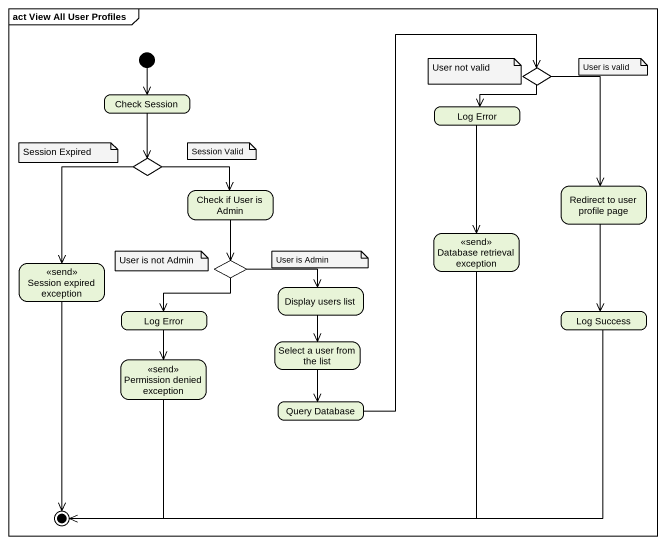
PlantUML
@startuml
mainframe act View All User Profiles
hide empty description
state choice1 <<choice>>
state "Check Session" as Check_Session
state "Log Error" as Log_Error
state choice2 <<choice>>
state "Check if User is Admin" as Check_if_User_is_Admin
state "Redirect to user profile page" as Redirect_to_user_profile
state "Database retrieval exception" as Database_retrieval_exception <<send>>
state "Session expired exception" as Session_expired_exception <<send>>
state choice3 <<choice>>
state "Log Error" as Log_Error_2
state "Display users list" as Display_users_list
state "Log Success" as Log_Success
state "Select a user from the list" as Select_a_user_from_the_list
state "Permission denied exception" as Permission_denied_exception <<send>>
state "Query Database" as Query_Database
[*] --> Check_Session
choice1 --> Log_Error
choice1 --> Redirect_to_user_profile
Check_Session --> choice2
Log_Error --> Database_retrieval_exception
choice2 -right-> Check_if_User_is_Admin
choice2 --> Session_expired_exception
Check_if_User_is_Admin --> choice3
Redirect_to_user_profile --> Log_Success
choice3 --> Log_Error_2
choice3 -right-> Display_users_list
Log_Error_2 --> Permission_denied_exception
Display_users_list --> Select_a_user_from_the_list
Select_a_user_from_the_list --> Query_Database
Query_Database -up-> choice1
Database_retrieval_exception --> [*]
Session_expired_exception --> [*]
Log_Success -left-> [*]
Permission_denied_exception --> [*]
note as N1
  User not valid
end note
note as N2
  User is valid
end note
note as N3
  Session Expired
end note
note as N4
  Session Valid
end note
note as N5
  User is not Admin
end note
note as N6
  User is Admin
end note
@enduml
